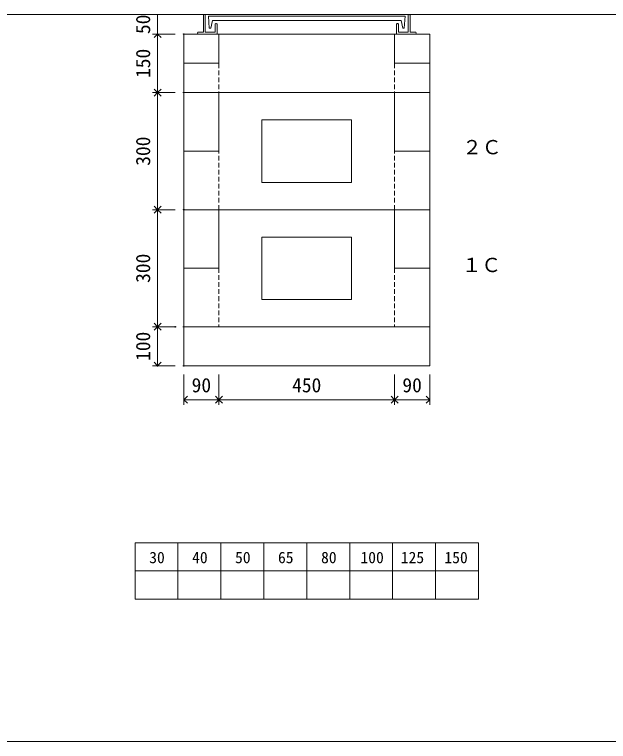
# Model space of a CAD drawing. Units: millimetres, scale not verified. Extents: x -4890 to 18490, y -2313 to 2312.
# Drawn here: x 1846 to 3368, y -1963 to -100 of the extents above; entities that cross this region are included whole.
import ezdxf
from ezdxf.enums import TextEntityAlignment as Align

# ---------------------------------------------------------------- set-up
doc = ezdxf.new("R2010")
doc.units = ezdxf.units.MM
doc.header["$LTSCALE"] = 10
doc.header["$PDMODE"] = 32
doc.header["$PDSIZE"] = 2
doc.linetypes.add('DASHED1', pattern=[1.8, 1.2, -0.6])
doc.layers.add('0-1_Defpoints', color=7, linetype='Continuous')
for name, color, linetype, lineweight in [('0-2_waku', 7, 'Continuous', 18), ('0-3_gaikei', 7, 'Continuous', 18), ('0-4_kakure', 7, 'Continuous', 18), ('0-5_sunpou', 7, 'Continuous', 5), ('0-8_hole', 7, 'Continuous', 18), ('0-9_uchigawa', 6, 'Continuous', 18), ('0-A_moji', 7, 'Continuous', 18), ('0-C_futa', 3, 'Continuous', 18), ('0-D_GL', 4, 'Continuous', 18)]:
    doc.layers.add(name, color=color, linetype=linetype, lineweight=lineweight)
doc.styles.add('ＭＳ ゴシック', font='')
doc.styles.get('ＭＳ ゴシック').set_extended_font_data('MS Gothic')

# ---------------------------------------------------------------- blocks, each defined once
blk = doc.blocks.new('_Open90')
at = {"layer": '0-5_sunpou'}
blk.add_line((0, 0), (-1, 0), dxfattribs=at)
blk.add_lwpolyline([(-0.5, 0.5), (0, 0), (-0.5, -0.5)], dxfattribs=at)
blk = doc.blocks.new('D15')
at = {"layer": '0-1_Defpoints'}
for p in [(3727.32, 1591.86), (3660.08, 1291.86), (3727.32, 1291.86)]:
    blk.add_point(p, dxfattribs=at)
at = {"layer": '0-5_sunpou'}
for p, q in [((3705.32, 1591.86), (3647.08, 1591.86)), ((3660.08, 1573.86), (3660.08, 1309.86)), ((3705.32, 1291.86), (3647.08, 1291.86))]:
    blk.add_line(p, q, dxfattribs=at)
at = {"layer": '0-5_sunpou', "xscale": 18, "yscale": 18}
for p, rotation in [((3660.08, 1591.86), 90), ((3660.08, 1291.86), 270)]:
    blk.add_blockref('_Open90', p, dxfattribs=dict(at, rotation=rotation))
at = {"layer": '0-5_sunpou', "style": 'ＭＳ ゴシック'}
blk.add_text('300', height=36.66, rotation=90, dxfattribs=at).set_placement((3652.08, 1404.36), align=Align.BOTTOM_LEFT)
blk = doc.blocks.new('D16')
at = {"layer": '0-1_Defpoints'}
for p in [(3705.32, 1291.86), (3660.08, 1191.86), (3727.32, 1191.86)]:
    blk.add_point(p, dxfattribs=at)
at = {"layer": '0-5_sunpou'}
for p, q in [((3683.32, 1291.86), (3647.08, 1291.86)), ((3660.08, 1273.86), (3660.08, 1209.86)), ((3705.32, 1191.86), (3647.08, 1191.86))]:
    blk.add_line(p, q, dxfattribs=at)
at = {"layer": '0-5_sunpou', "xscale": 18, "yscale": 18}
for p, rotation in [((3660.08, 1291.86), 90), ((3660.08, 1191.86), 270)]:
    blk.add_blockref('_Open90', p, dxfattribs=dict(at, rotation=rotation))
at = {"layer": '0-5_sunpou', "style": 'ＭＳ ゴシック'}
blk.add_text('100', height=36.66, rotation=90, dxfattribs=at).set_placement((3652.08, 1204.36), align=Align.BOTTOM_LEFT)
blk = doc.blocks.new('D17')
at = {"layer": '0-1_Defpoints'}
for p in [(3727.32, 1891.86), (3660.08, 1591.86), (3727.32, 1591.86)]:
    blk.add_point(p, dxfattribs=at)
at = {"layer": '0-5_sunpou'}
for p, q in [((3705.32, 1891.86), (3647.08, 1891.86)), ((3660.08, 1873.86), (3660.08, 1609.86)), ((3705.32, 1591.86), (3647.08, 1591.86))]:
    blk.add_line(p, q, dxfattribs=at)
at = {"layer": '0-5_sunpou', "xscale": 18, "yscale": 18}
for p, rotation in [((3660.08, 1891.86), 90), ((3660.08, 1591.86), 270)]:
    blk.add_blockref('_Open90', p, dxfattribs=dict(at, rotation=rotation))
at = {"layer": '0-5_sunpou', "style": 'ＭＳ ゴシック'}
blk.add_text('300', height=36.66, rotation=90, dxfattribs=at).set_placement((3652.08, 1704.36), align=Align.BOTTOM_LEFT)
blk = doc.blocks.new('D18')
at = {"layer": '0-1_Defpoints'}
for p in [(3727.32, 2041.86), (3660.08, 1891.86), (3727.32, 1891.86)]:
    blk.add_point(p, dxfattribs=at)
at = {"layer": '0-5_sunpou'}
for p, q in [((3705.32, 2041.86), (3647.08, 2041.86)), ((3660.08, 2023.86), (3660.08, 1909.86)), ((3705.32, 1891.86), (3647.08, 1891.86))]:
    blk.add_line(p, q, dxfattribs=at)
at = {"layer": '0-5_sunpou', "xscale": 18, "yscale": 18}
for p, rotation in [((3660.08, 2041.86), 90), ((3660.08, 1891.86), 270)]:
    blk.add_blockref('_Open90', p, dxfattribs=dict(at, rotation=rotation))
at = {"layer": '0-5_sunpou', "style": 'ＭＳ ゴシック'}
blk.add_text('150', height=36.66, rotation=90, dxfattribs=at).set_placement((3652.08, 1929.36), align=Align.BOTTOM_LEFT)

msp = doc.modelspace()

# ---------------------------------------------------------------- linework, layer by layer
at = {"layer": '0-2_waku'}
for p, q in [((2155.24, -1453.57), (2155.24, -1597.57)), ((2155.24, -1453.57), (2155.24, -1597.57)), ((2155.24, -1453.57), (2155.24, -1597.57)), ((2155.24, -1453.57), (2155.24, -1597.57)), ((2155.24, -1453.57), (3035.24, -1453.57)), ((2265.24, -1453.57), (2265.24, -1597.57)), ((2375.24, -1453.57), (2375.24, -1597.57)), ((2375.24, -1453.57), (2375.24, -1597.57)), ((2485.24, -1453.57), (2485.24, -1597.57)), ((2595.24, -1453.57), (2595.24, -1597.57)), ((2705.24, -1453.57), (2705.24, -1597.57)), ((2815.24, -1453.57), (2815.24, -1597.57)), ((2925.24, -1453.57), (2925.24, -1597.57)), ((3035.24, -1453.57), (3035.24, -1597.57)), ((-1229.76, -1962.57), (4890.24, -1962.57)), ((-1229.76, -1962.57), (4890.24, -1962.57))]:
    msp.add_line(p, q, dxfattribs=at)
at = {"layer": '0-3_gaikei'}
for p, q in [((2280.24, -150.07), (2910.24, -150.07)), ((2280.24, -150.07), (2370.24, -150.07)), ((2280.24, -150.07), (2280.24, -300.07)), ((2370.24, -225.07), (2370.24, -150.07)), ((2820.24, -225.07), (2820.24, -150.07)), ((2820.24, -150.07), (2910.24, -150.07)), ((2910.24, -150.07), (2910.24, -300.07)), ((2280.24, -225.07), (2370.24, -225.07)), ((2820.24, -225.07), (2910.24, -225.07)), ((2280.24, -300.07), (2910.24, -300.07)), ((2280.24, -300.07), (2910.24, -300.07)), ((2280.24, -300.07), (2910.24, -300.07)), ((2280.24, -300.07), (2910.24, -300.07)), ((2280.24, -300.07), (2910.24, -300.07)), ((2280.24, -940.07), (2280.24, -300.07)), ((2360.24, -300.07), (2830.24, -300.07)), ((2360.24, -300.07), (2830.24, -300.07)), ((2370.24, -300.07), (2370.24, -450.07)), ((2820.24, -300.07), (2820.24, -450.07)), ((2910.24, -940.07), (2910.24, -300.07)), ((2910.24, -600.07), (2910.24, -440.07)), ((2280.24, -450.07), (2370.24, -450.07)), ((2820.24, -450.07), (2910.24, -450.07)), ((2280.24, -600.07), (2910.24, -600.07)), ((2280.24, -600.07), (2910.24, -600.07)), ((2280.24, -600.07), (2910.24, -600.07)), ((2360.24, -600.07), (2830.24, -600.07)), ((2360.24, -600.07), (2830.24, -600.07)), ((2370.24, -600.07), (2370.24, -750.07)), ((2280.24, -660.07), (2280.24, -1000.07)), ((2910.24, -660.07), (2910.24, -1000.07)), ((2280.24, -750.07), (2370.24, -750.07)), ((2280.24, -900.07), (2910.24, -900.07)), ((2280.24, -900.07), (2910.24, -900.07)), ((2280.24, -1000.07), (2910.24, -1000.07)), ((2280.24, -1000.07), (2910.24, -1000.07)), ((2280.24, -1000.07), (2910.24, -1000.07))]:
    msp.add_line(p, q, dxfattribs=at)
msp.add_lwpolyline([(2820.24, -600.07), (2820.24, -750.07), (2910.24, -750.07)], dxfattribs=at)
at = {"layer": '0-4_kakure', "linetype": 'DASHED1', "lineweight": 5}
for p, q in [((2370.24, -225.07), (2370.24, -300.07)), ((2820.24, -225.07), (2820.24, -300.07)), ((2370.24, -600.07), (2370.24, -450.07)), ((2820.24, -600.07), (2820.24, -450.07)), ((2370.24, -750.07), (2370.24, -900.07)), ((2820.24, -750.07), (2820.24, -900.07))]:
    msp.add_line(p, q, dxfattribs=at)
at = {"layer": '0-5_sunpou'}
for p, q in [((2258.24, -100.07), (2200, -100.07)), ((2213, -100.07), (2213, -150.07)), ((2258.24, -150.07), (2200, -150.07)), ((2258.24, -300.07), (2200, -300.07)), ((2280.24, -1022.07), (2280.24, -1100)), ((2370.24, -1022.07), (2370.24, -1100)), ((2370.24, -1022.07), (2370.24, -1100)), ((2820.24, -1022.07), (2820.24, -1100)), ((2820.24, -1022.07), (2820.24, -1100)), ((2910.24, -1022.07), (2910.24, -1100)), ((2298.24, -1087), (2352.24, -1087)), ((2388.24, -1087), (2802.24, -1087)), ((2838.24, -1087), (2892.24, -1087))]:
    msp.add_line(p, q, dxfattribs=at)
at = {"layer": '0-8_hole'}
for p, q in [((2155.24, -1525.57), (3035.24, -1525.57)), ((2155.24, -1597.57), (3035.24, -1597.57))]:
    msp.add_line(p, q, dxfattribs=at)
at = {"layer": '0-9_uchigawa'}
for p, q in [((2480.24, -370.07), (2710.24, -370.07)), ((2480.24, -530.07), (2480.24, -370.07)), ((2710.24, -530.07), (2710.24, -370.07)), ((2480.24, -530.07), (2710.24, -530.07)), ((2480.24, -830.07), (2480.24, -670.07)), ((2480.24, -670.07), (2710.24, -670.07)), ((2710.24, -830.07), (2710.24, -670.07)), ((2480.24, -830.07), (2710.24, -830.07))]:
    msp.add_line(p, q, dxfattribs=at)
at = {"layer": '0-C_futa'}
for p, q in [((2330.24, -102.07), (2330.24, -145.07)), ((2332.24, -100.07), (2335.24, -100.07)), ((2335.24, -100.07), (2335.24, -145.07)), ((2343.06, -104.57), (2847.38, -104.57)), ((2343.06, -104.57), (2345.54, -134.57)), ((2847.38, -104.57), (2845.13, -134.57)), ((2855.24, -100.07), (2855.24, -145.07)), ((2855.24, -100.07), (2858.24, -100.07)), ((2860.24, -102.07), (2860.24, -145.07)), ((2353.57, -115.57), (2349.26, -134.57)), ((2353.57, -115.57), (2836.91, -115.57)), ((2360.24, -125.07), (2360.24, -145.07)), ((2362.24, -123.07), (2363.24, -123.07)), ((2365.24, -125.07), (2365.24, -150.07)), ((2825.24, -125.07), (2825.24, -150.07)), ((2828.24, -123.07), (2827.24, -123.07)), ((2830.24, -125.07), (2830.24, -145.07)), ((2836.91, -115.57), (2841.23, -134.57)), ((2315.24, -147.07), (2315.24, -148.07)), ((2317.24, -145.07), (2330.24, -145.07)), ((2335.24, -145.07), (2360.24, -145.07)), ((2345.54, -134.57), (2349.26, -134.57)), ((2855.24, -145.07), (2830.24, -145.07)), ((2845.13, -134.57), (2841.23, -134.57)), ((2873.24, -145.07), (2860.24, -145.07)), ((2875.24, -147.07), (2875.24, -148.07)), ((2365.24, -150.07), (2317.24, -150.07)), ((2825.24, -150.07), (2873.24, -150.07))]:
    msp.add_line(p, q, dxfattribs=at)
for centre, start, end in [((2332.24, -102.07), 90, 180), ((2858.24, -102.07), 0, 90), ((2362.24, -125.07), 90, 180), ((2363.24, -125.07), 0, 90), ((2827.24, -125.07), 90, 180), ((2828.24, -125.07), 0, 90), ((2317.24, -147.07), 90, 180), ((2317.24, -148.07), 180, 270), ((2873.24, -147.07), 0, 90), ((2873.24, -148.07), 270, 0)]:
    msp.add_arc(centre, 2, start, end, dxfattribs=at)
at = {"layer": '0-D_GL'}
msp.add_line((-1229.76, -100.07), (4890.24, -100.07), dxfattribs=at)
msp.add_line((-1229.76, -100.07), (4890.24, -100.07), dxfattribs=at)

# ---------------------------------------------------------------- block references
at = {"layer": '0-5_sunpou'}
for name in ['D18', 'D17', 'D15', 'D16']:
    msp.add_blockref(name, (-1447.07, -2191.94), dxfattribs=at)
at = {"layer": '0-5_sunpou', "xscale": 18, "yscale": 18, "rotation": 180}
for p in [(2280.24, -1087), (2370.24, -1087), (2820.24, -1087)]:
    msp.add_blockref('_Open90', p, dxfattribs=at)
at = {"layer": '0-5_sunpou', "xscale": 18, "yscale": 18}
for p in [(2370.24, -1087), (2820.24, -1087), (2910.24, -1087)]:
    msp.add_blockref('_Open90', p, dxfattribs=at)

# ---------------------------------------------------------------- texts
at = {"layer": '0-5_sunpou', "style": 'ＭＳ ゴシック'}
msp.add_text('50', height=36.66, rotation=90, dxfattribs=at).set_placement((2205, -150.07), align=Align.BOTTOM_LEFT)
for s, p in [('90', (2300.24, -1079)), ('450', (2557.74, -1079)), ('90', (2840.24, -1079))]:
    msp.add_text(s, height=36.66, dxfattribs=at).set_placement(p, align=Align.BOTTOM_LEFT)
at = {"layer": '0-A_moji', "style": 'ＭＳ ゴシック'}
for s, height, p in [('２Ｃ', 36.66, (2994.06, -469.16)), ('１Ｃ', 36.66, (2992.75, -771.02)), ('30', 29.33, (2191.49, -1514.68)), ('40', 29.33, (2301.49, -1514.68)), ('50', 29.33, (2411.49, -1514.68)), ('65', 29.33, (2521.49, -1514.68)), ('80', 29.33, (2631.9, -1514.68)), ('100', 29.33, (2732.77, -1514.68)), ('125', 29.33, (2836.16, -1514.68)), ('150', 29.33, (2947.92, -1514.68))]:
    msp.add_text(s, height=height, dxfattribs=at).set_placement(p, align=Align.BOTTOM_LEFT)

doc.saveas('drawing.dxf')
